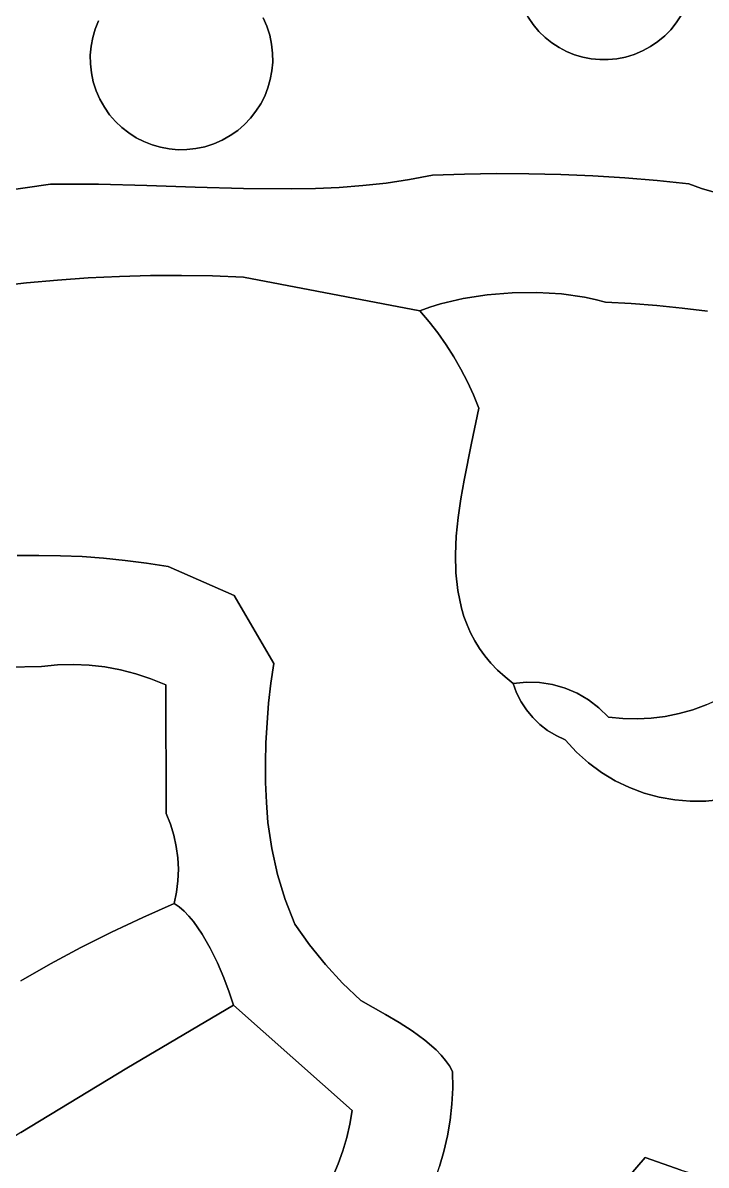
# Model space of a CAD drawing. Header units: inches. Extents: x 36.3 to 71.4, y 17.4 to 61.7.
# Drawn here: x 52.914 to 55.745, y 25.893 to 30.629 of the extents above; entities that cross this region are included whole.
import ezdxf

# ---------------------------------------------------------------- set-up
doc = ezdxf.new("R2010")
doc.units = ezdxf.units.IN
doc.layers.add('SURFACES_FOR_SKETCHUP', color=7, linetype='Continuous')

msp = doc.modelspace()

# ---------------------------------------------------------------- linework, layer by layer
at = {"layer": 'SURFACES_FOR_SKETCHUP'}
for points, invisible_edges in [([(53.9095, 30.6502), (53.9249, 30.6147), (54.2881, 31.1614)], 10), ([(53.9249, 30.6147), (53.9368, 30.5778), (54.2881, 31.1614)], 10), ([(53.9368, 30.5778), (53.9447, 30.5407), (54.2881, 31.1614)], 10), ([(54.9643, 30.7557), (54.2881, 31.1614), (53.9447, 30.5407)], 11), ([(54.9897, 30.6854), (55.4818, 30.5124), (55.6547, 31.0045)], 11), ([(55.4818, 30.5124), (55.6702, 30.7226), (55.6547, 31.0045)], 11), ([(52.9221, 30.8478), (52.5122, 30.7613), (53.1936, 30.4587)], 10), ([(53.1932, 30.4957), (53.1964, 30.5322), (52.9221, 30.8478)], 10), ([(53.1936, 30.4587), (53.1932, 30.4957), (52.9221, 30.8478)], 10), ([(53.1964, 30.5322), (53.2031, 30.5681), (52.9221, 30.8478)], 10), ([(53.2031, 30.5681), (53.2132, 30.603), (52.9221, 30.8478)], 10), ([(53.2132, 30.603), (53.2265, 30.6367), (52.9221, 30.8478)], 10), ([(53.4376, 30.8348), (53.2265, 30.6367), (53.9249, 30.6147)], 11), ([(53.9249, 30.6147), (53.7268, 30.8257), (53.4376, 30.8348)], 11), ([(53.7268, 30.8257), (53.9249, 30.6147), (53.7592, 30.8092)], 3), ([(53.9249, 30.6147), (53.9095, 30.6502), (53.7592, 30.8092)], 10), ([(52.5119, 29.8846), (53.0282, 29.9599), (52.5122, 30.7613)], 10), ([(53.1977, 30.4215), (52.5122, 30.7613), (53.0282, 29.9599)], 11), ([(53.1936, 30.4587), (52.5122, 30.7613), (53.1977, 30.4215)], 3), ([(54.9643, 30.7557), (53.9447, 30.5407), (54.9751, 30.7202)], 3), ([(53.9488, 30.5035), (54.9751, 30.7202), (53.9447, 30.5407)], 3), ([(54.9751, 30.7202), (53.9488, 30.5035), (54.611, 29.997)], 11), ([(54.9751, 30.7202), (54.611, 29.997), (54.9897, 30.6854)], 3), ([(55.6702, 30.7226), (55.4818, 30.5124), (55.6568, 30.6898)], 3), ([(56.2946, 30.6961), (55.6568, 30.6898), (56.2031, 30.3106)], 3), ([(54.9897, 30.6854), (54.611, 29.997), (55.0077, 30.6523)], 3), ([(54.744, 30.0017), (55.0077, 30.6523), (54.611, 29.997)], 3), ([(55.0077, 30.6523), (54.744, 30.0017), (55.0286, 30.6217)], 3), ([(54.9897, 30.6854), (55.0077, 30.6523), (55.1671, 30.5103)], 10), ([(55.1999, 30.497), (54.9897, 30.6854), (55.1671, 30.5103)], 3), ([(54.9897, 30.6854), (55.1999, 30.497), (55.4818, 30.5124)], 11), ([(55.1357, 30.5268), (55.0077, 30.6523), (55.1059, 30.5462)], 3), ([(55.1671, 30.5103), (55.0077, 30.6523), (55.1357, 30.5268)], 3), ([(55.0077, 30.6523), (55.0286, 30.6217), (55.1059, 30.5462)], 10), ([(55.4818, 30.5124), (55.5149, 30.5305), (55.6568, 30.6898)], 10), ([(55.6568, 30.6898), (55.5149, 30.5305), (55.6404, 30.6584)], 3), ([(55.6404, 30.6584), (55.5149, 30.5305), (55.621, 30.6286)], 3), ([(55.621, 30.6286), (56.2031, 30.3106), (55.6404, 30.6584)], 3), ([(55.6404, 30.6584), (56.2031, 30.3106), (55.6568, 30.6898)], 3), ([(53.2132, 30.603), (53.2031, 30.5681), (53.2056, 30.3843)], 10), ([(53.2056, 30.3843), (53.2174, 30.3474), (53.2132, 30.603)], 10), ([(53.2265, 30.6367), (53.2132, 30.603), (53.2174, 30.3474)], 10), ([(53.2174, 30.3474), (53.7048, 30.1273), (53.2265, 30.6367)], 11), ([(53.9249, 30.6147), (53.2265, 30.6367), (53.7048, 30.1273)], 11), ([(53.7048, 30.1273), (53.9158, 30.3254), (53.9249, 30.6147)], 11), ([(53.9158, 30.3254), (53.9291, 30.3591), (53.9249, 30.6147)], 10), ([(53.9368, 30.5778), (53.9249, 30.6147), (53.9291, 30.3591)], 10), ([(55.0286, 30.6217), (54.744, 30.0017), (55.0521, 30.5937)], 3), ([(55.0779, 30.5685), (55.1059, 30.5462), (55.0286, 30.6217)], 10), ([(55.0286, 30.6217), (55.0521, 30.5937), (55.0779, 30.5685)], 8), ([(55.5149, 30.5305), (55.5455, 30.5513), (55.621, 30.6286)], 10), ([(55.5986, 30.6007), (55.621, 30.6286), (55.5455, 30.5513)], 10), ([(55.5455, 30.5513), (55.5735, 30.5748), (55.5986, 30.6007)], 8), ([(55.5986, 30.6007), (55.5735, 30.5748), (56.2031, 30.3106)], 10), ([(55.5986, 30.6007), (56.2031, 30.3106), (55.621, 30.6286)], 3), ([(53.2031, 30.5681), (53.1964, 30.5322), (53.2056, 30.3843)], 10), ([(53.9291, 30.3591), (53.9392, 30.3941), (53.9368, 30.5778)], 10), ([(53.9392, 30.3941), (53.9459, 30.4299), (53.9368, 30.5778)], 10), ([(53.9368, 30.5778), (53.9459, 30.4299), (53.9447, 30.5407)], 3), ([(54.8771, 30.0037), (55.0521, 30.5937), (54.744, 30.0017)], 3), ([(55.0521, 30.5937), (54.8771, 30.0037), (55.0779, 30.5685)], 3), ([(55.0779, 30.5685), (54.8771, 30.0037), (55.1059, 30.5462)], 3), ([(55.5455, 30.5513), (55.5149, 30.5305), (55.674, 29.9617)], 10), ([(55.5735, 30.5748), (55.5455, 30.5513), (55.674, 29.9617)], 10), ([(55.674, 29.9617), (56.2031, 30.3106), (55.5735, 30.5748)], 11), ([(53.1932, 30.4957), (53.1977, 30.4215), (53.1964, 30.5322)], 3), ([(53.2056, 30.3843), (53.1964, 30.5322), (53.1977, 30.4215)], 3), ([(53.9491, 30.4665), (53.9447, 30.5407), (53.9459, 30.4299)], 3), ([(53.9491, 30.4665), (53.9488, 30.5035), (53.9447, 30.5407)], 8), ([(54.5155, 29.9789), (54.611, 29.997), (53.9488, 30.5035)], 10), ([(53.9491, 30.4665), (54.5155, 29.9789), (53.9488, 30.5035)], 3), ([(55.0102, 30.0032), (55.1059, 30.5462), (54.8771, 30.0037)], 3), ([(55.1059, 30.5462), (55.0102, 30.0032), (55.1357, 30.5268)], 3), ([(55.1357, 30.5268), (55.0102, 30.0032), (55.1671, 30.5103)], 3), ([(55.1432, 30.0001), (55.1671, 30.5103), (55.0102, 30.0032)], 3), ([(55.1671, 30.5103), (55.1432, 30.0001), (55.1999, 30.497)], 3), ([(55.1999, 30.497), (55.2338, 30.4869), (55.4818, 30.5124)], 10), ([(55.4469, 30.4978), (55.4818, 30.5124), (55.2338, 30.4869)], 10), ([(55.4818, 30.5124), (55.4469, 30.4978), (55.5416, 29.9752)], 10), ([(55.5149, 30.5305), (55.4818, 30.5124), (55.674, 29.9617)], 10), ([(55.5416, 29.9752), (55.674, 29.9617), (55.4818, 30.5124)], 10), ([(53.1932, 30.4957), (53.1936, 30.4587), (53.1977, 30.4215)], 8), ([(53.9459, 30.4299), (54.4192, 29.9648), (53.9491, 30.4665)], 3), ([(54.5155, 29.9789), (53.9491, 30.4665), (54.4192, 29.9648)], 3), ([(55.1999, 30.497), (55.1432, 30.0001), (55.2338, 30.4869)], 3), ([(55.2338, 30.4869), (55.1432, 30.0001), (55.2686, 30.48)], 3), ([(55.2761, 29.9944), (55.2686, 30.48), (55.1432, 30.0001)], 3), ([(55.2338, 30.4869), (55.2686, 30.48), (55.4469, 30.4978)], 10), ([(55.2686, 30.48), (55.304, 30.4765), (55.4469, 30.4978)], 10), ([(55.304, 30.4765), (55.2686, 30.48), (55.2761, 29.9944)], 10), ([(55.2761, 29.9944), (55.4089, 29.9861), (55.3398, 30.4765)], 10), ([(55.3398, 30.4765), (55.304, 30.4765), (55.2761, 29.9944)], 10), ([(55.4469, 30.4978), (55.304, 30.4765), (55.4115, 30.487)], 3), ([(55.3398, 30.4765), (55.4115, 30.487), (55.304, 30.4765)], 3), ([(55.3398, 30.4765), (55.3757, 30.4799), (55.4115, 30.487)], 8), ([(55.3757, 30.4799), (55.3398, 30.4765), (55.4089, 29.9861)], 10), ([(55.4115, 30.487), (55.3757, 30.4799), (55.4089, 29.9861)], 10), ([(55.4089, 29.9861), (55.5416, 29.9752), (55.4115, 30.487)], 10), ([(55.4469, 30.4978), (55.4115, 30.487), (55.5416, 29.9752)], 10), ([(53.2056, 30.3843), (53.1977, 30.4215), (53.0282, 29.9599)], 10), ([(53.9392, 30.3941), (54.3221, 29.9543), (53.9459, 30.4299)], 3), ([(54.4192, 29.9648), (53.9459, 30.4299), (54.3221, 29.9543)], 3), ([(53.2174, 30.3474), (53.2056, 30.3843), (53.0282, 29.9599)], 10), ([(53.9291, 30.3591), (54.3221, 29.9543), (53.9392, 30.3941)], 3), ([(53.2329, 30.312), (53.2174, 30.3474), (53.0282, 29.9599)], 10), ([(53.2174, 30.3474), (53.2329, 30.312), (53.3832, 30.1529)], 10), ([(53.4155, 30.1364), (53.2174, 30.3474), (53.3832, 30.1529)], 3), ([(53.2174, 30.3474), (53.4155, 30.1364), (53.7048, 30.1273)], 11), ([(53.9158, 30.3254), (53.7048, 30.1273), (53.8993, 30.2931)], 3), ([(53.8993, 30.2931), (54.1259, 29.9426), (53.9158, 30.3254)], 3), ([(53.9158, 30.3254), (54.2243, 29.947), (53.9291, 30.3591)], 3), ([(54.2243, 29.947), (53.9158, 30.3254), (54.1259, 29.9426)], 3), ([(54.3221, 29.9543), (53.9291, 30.3591), (54.2243, 29.947)], 3), ([(53.2515, 30.2789), (53.2329, 30.312), (53.0282, 29.9599)], 10), ([(53.273, 30.2483), (53.2515, 30.2789), (53.0282, 29.9599)], 10), ([(53.3525, 30.1725), (53.2329, 30.312), (53.3238, 30.1949)], 3), ([(53.3832, 30.1529), (53.2329, 30.312), (53.3525, 30.1725)], 3), ([(53.2329, 30.312), (53.2515, 30.2789), (53.3238, 30.1949)], 10), ([(53.2972, 30.2202), (53.3238, 30.1949), (53.2515, 30.2789)], 10), ([(53.2515, 30.2789), (53.273, 30.2483), (53.2972, 30.2202)], 8), ([(53.7048, 30.1273), (53.7403, 30.1428), (53.8993, 30.2931)], 10), ([(53.8993, 30.2931), (53.7403, 30.1428), (53.8798, 30.2624)], 3), ([(53.8798, 30.2624), (54.1259, 29.9426), (53.8993, 30.2931)], 3), ([(55.674, 29.9617), (55.7256, 29.9418), (56.2031, 30.3106)], 10), ([(55.7256, 29.9418), (55.7783, 29.9263), (56.2031, 30.3106)], 10), ([(53.0282, 29.9599), (53.2273, 29.96), (53.273, 30.2483)], 10), ([(53.2972, 30.2202), (53.273, 30.2483), (53.2273, 29.96)], 10), ([(53.3238, 30.1949), (53.2972, 30.2202), (53.2273, 29.96)], 10), ([(53.8798, 30.2624), (53.7403, 30.1428), (53.8573, 30.2337)], 3), ([(53.7403, 30.1428), (53.7734, 30.1614), (53.8573, 30.2337)], 10), ([(53.832, 30.2071), (53.8573, 30.2337), (53.7734, 30.1614)], 10), ([(53.832, 30.2071), (54.027, 29.9405), (53.8573, 30.2337)], 3), ([(53.8573, 30.2337), (54.027, 29.9405), (53.8798, 30.2624)], 3), ([(54.1259, 29.9426), (53.8798, 30.2624), (54.027, 29.9405)], 3), ([(53.3525, 30.1725), (53.3238, 30.1949), (53.2273, 29.96)], 10), ([(53.3832, 30.1529), (53.3525, 30.1725), (53.2273, 29.96)], 10), ([(53.7734, 30.1614), (53.804, 30.1829), (53.832, 30.2071)], 8), ([(53.7734, 30.1614), (53.828, 29.9418), (53.804, 30.1829)], 3), ([(53.804, 30.1829), (53.828, 29.9418), (53.832, 30.2071)], 3), ([(54.027, 29.9405), (53.832, 30.2071), (53.828, 29.9418)], 3), ([(53.2273, 29.96), (53.4275, 29.9549), (53.3832, 30.1529)], 10), ([(53.4155, 30.1364), (53.3832, 30.1529), (53.4275, 29.9549)], 10), ([(53.4493, 30.1231), (53.4155, 30.1364), (53.4275, 29.9549)], 10), ([(53.4155, 30.1364), (53.4493, 30.1231), (53.7048, 30.1273)], 10), ([(53.6679, 30.1155), (53.7048, 30.1273), (53.4493, 30.1231)], 10), ([(53.6279, 29.9477), (53.828, 29.9418), (53.7048, 30.1273)], 10), ([(53.7048, 30.1273), (53.6679, 30.1155), (53.6279, 29.9477)], 10), ([(53.7403, 30.1428), (53.7048, 30.1273), (53.828, 29.9418)], 10), ([(53.7734, 30.1614), (53.7403, 30.1428), (53.828, 29.9418)], 10), ([(53.4842, 30.113), (53.4493, 30.1231), (53.4275, 29.9549)], 10), ([(53.52, 30.1063), (53.4842, 30.113), (53.4275, 29.9549)], 10), ([(53.5566, 30.1031), (53.52, 30.1063), (53.4275, 29.9549)], 10), ([(53.4275, 29.9549), (53.6279, 29.9477), (53.5566, 30.1031)], 10), ([(53.4493, 30.1231), (53.4842, 30.113), (53.6679, 30.1155)], 10), ([(53.4842, 30.113), (53.52, 30.1063), (53.6679, 30.1155)], 10), ([(53.6679, 30.1155), (53.52, 30.1063), (53.6308, 30.1076)], 3), ([(53.5566, 30.1031), (53.6308, 30.1076), (53.52, 30.1063)], 3), ([(53.5566, 30.1031), (53.5936, 30.1035), (53.6308, 30.1076)], 8), ([(53.5936, 30.1035), (53.5566, 30.1031), (53.6279, 29.9477)], 10), ([(53.6308, 30.1076), (53.5936, 30.1035), (53.6279, 29.9477)], 10), ([(53.6679, 30.1155), (53.6308, 30.1076), (53.6279, 29.9477)], 10), ([(54.5155, 29.9789), (54.6441, 29.4642), (54.611, 29.997)], 3), ([(54.611, 29.997), (54.7378, 29.4863), (54.744, 30.0017)], 3), ([(54.7378, 29.4863), (54.611, 29.997), (54.6441, 29.4642)], 3), ([(54.8377, 29.5016), (54.744, 30.0017), (54.7378, 29.4863)], 3), ([(54.744, 30.0017), (54.8377, 29.5016), (54.8771, 30.0037)], 3), ([(54.9408, 29.51), (54.8771, 30.0037), (54.8377, 29.5016)], 3), ([(54.8771, 30.0037), (54.9408, 29.51), (55.0102, 30.0032)], 3), ([(55.0442, 29.5113), (55.0102, 30.0032), (54.9408, 29.51)], 3), ([(55.0102, 30.0032), (55.0442, 29.5113), (55.1432, 30.0001)], 3), ([(55.1452, 29.5053), (55.1432, 30.0001), (55.0442, 29.5113)], 3), ([(55.1432, 30.0001), (55.1452, 29.5053), (55.2761, 29.9944)], 3), ([(55.2409, 29.492), (55.2761, 29.9944), (55.1452, 29.5053)], 3), ([(55.2858, 29.4825), (55.2761, 29.9944), (55.2409, 29.492)], 3), ([(55.2761, 29.9944), (55.2858, 29.4825), (55.4089, 29.9861)], 3), ([(55.3283, 29.4712), (55.4089, 29.9861), (55.2858, 29.4825)], 3), ([(55.4345, 29.4655), (55.4089, 29.9861), (55.3283, 29.4712)], 3), ([(55.4089, 29.9861), (55.4345, 29.4655), (55.5416, 29.9752)], 3), ([(52.5119, 29.8846), (52.8006, 29.5366), (53.0282, 29.9599)], 3), ([(52.9285, 29.5509), (53.0282, 29.9599), (52.8006, 29.5366)], 3), ([(53.0567, 29.5625), (53.0282, 29.9599), (52.9285, 29.5509)], 3), ([(53.0282, 29.9599), (53.185, 29.5714), (53.2273, 29.96)], 3), ([(53.185, 29.5714), (53.0282, 29.9599), (53.0567, 29.5625)], 3), ([(53.3135, 29.5776), (53.2273, 29.96), (53.185, 29.5714)], 3), ([(53.2273, 29.96), (53.3135, 29.5776), (53.4275, 29.9549)], 3), ([(53.4421, 29.581), (53.4275, 29.9549), (53.3135, 29.5776)], 3), ([(53.4275, 29.9549), (53.5708, 29.5817), (53.6279, 29.9477)], 3), ([(53.5708, 29.5817), (53.4275, 29.9549), (53.4421, 29.581)], 3), ([(53.6994, 29.5797), (53.6279, 29.9477), (53.5708, 29.5817)], 3), ([(53.6279, 29.9477), (53.6994, 29.5797), (53.828, 29.9418)], 3), ([(53.8281, 29.575), (53.828, 29.9418), (53.6994, 29.5797)], 3), ([(53.828, 29.9418), (53.8281, 29.575), (54.027, 29.9405)], 3), ([(54.1259, 29.9426), (53.8281, 29.575), (54.2243, 29.947)], 3), ([(54.5593, 29.4353), (54.2243, 29.947), (53.8281, 29.575)], 3), ([(54.027, 29.9405), (53.8281, 29.575), (54.1259, 29.9426)], 3), ([(54.2243, 29.947), (54.5593, 29.4353), (54.3221, 29.9543)], 3), ([(54.3221, 29.9543), (54.5593, 29.4353), (54.4192, 29.9648)], 3), ([(54.4192, 29.9648), (54.6004, 29.4506), (54.5155, 29.9789)], 3), ([(54.6004, 29.4506), (54.4192, 29.9648), (54.5593, 29.4353)], 3), ([(54.6441, 29.4642), (54.5155, 29.9789), (54.6004, 29.4506)], 3), ([(55.4345, 29.4655), (55.5404, 29.4572), (55.5416, 29.9752)], 10), ([(55.5416, 29.9752), (55.5404, 29.4572), (55.674, 29.9617)], 3), ([(55.7256, 29.9418), (55.674, 29.9617), (55.5404, 29.4572)], 10), ([(55.5404, 29.4572), (55.646, 29.4465), (55.7256, 29.9418)], 10), ([(55.7783, 29.9263), (55.7256, 29.9418), (55.646, 29.4465)], 10), ([(55.646, 29.4465), (55.7513, 29.4333), (55.7783, 29.9263)], 10), ([(52.9285, 29.5509), (53.0691, 28.4196), (53.0567, 29.5625)], 3), ([(53.0567, 29.5625), (53.1588, 28.4157), (53.185, 29.5714)], 3), ([(53.1588, 28.4157), (53.0567, 29.5625), (53.0691, 28.4196)], 3), ([(53.2483, 28.4093), (53.185, 29.5714), (53.1588, 28.4157)], 3), ([(53.185, 29.5714), (53.2483, 28.4093), (53.3135, 29.5776)], 3), ([(53.3376, 28.4004), (53.3135, 29.5776), (53.2483, 28.4093)], 3), ([(53.3135, 29.5776), (53.3376, 28.4004), (53.4421, 29.581)], 3), ([(53.4267, 28.389), (53.4421, 29.581), (53.3376, 28.4004)], 3), ([(53.4421, 29.581), (53.4267, 28.389), (53.5708, 29.5817)], 3), ([(53.5155, 28.3751), (53.5708, 29.5817), (53.4267, 28.389)], 3), ([(53.5708, 29.5817), (53.5155, 28.3751), (53.6994, 29.5797)], 3), ([(53.6994, 29.5797), (53.5155, 28.3751), (53.8281, 29.575)], 3), ([(53.7888, 28.255), (53.8281, 29.575), (53.5155, 28.3751)], 3), ([(53.8281, 29.575), (53.7888, 28.255), (54.7423, 28.7334)], 11), ([(54.5977, 29.39), (54.5593, 29.4353), (53.8281, 29.575)], 8), ([(54.5977, 29.39), (53.8281, 29.575), (54.634, 29.3431)], 3), ([(53.8281, 29.575), (54.7423, 28.7334), (54.634, 29.3431)], 11), ([(52.8006, 29.5366), (52.8895, 28.42), (52.9285, 29.5509)], 3), ([(52.9793, 28.4211), (52.9285, 29.5509), (52.8895, 28.42)], 3), ([(53.0691, 28.4196), (52.9285, 29.5509), (52.9793, 28.4211)], 3), ([(54.7564, 29.1405), (54.9408, 29.51), (54.7293, 29.1932)], 3), ([(54.8377, 29.5016), (54.7293, 29.1932), (54.9408, 29.51)], 3), ([(54.7811, 29.0865), (55.0442, 29.5113), (54.7564, 29.1405)], 3), ([(54.9408, 29.51), (54.7564, 29.1405), (55.0442, 29.5113)], 3), ([(55.0442, 29.5113), (54.7811, 29.0865), (55.1452, 29.5053)], 3), ([(54.6441, 29.4642), (54.6004, 29.4506), (54.5977, 29.39)], 10), ([(54.6441, 29.4642), (54.5977, 29.39), (54.634, 29.3431)], 9), ([(54.6441, 29.4642), (54.634, 29.3431), (54.7378, 29.4863)], 3), ([(54.668, 29.2946), (54.7378, 29.4863), (54.634, 29.3431)], 3), ([(54.7378, 29.4863), (54.668, 29.2946), (54.8377, 29.5016)], 3), ([(54.6998, 29.2446), (54.8377, 29.5016), (54.668, 29.2946)], 3), ([(54.7293, 29.1932), (54.8377, 29.5016), (54.6998, 29.2446)], 3), ([(55.4345, 29.4655), (54.7733, 28.8856), (55.5404, 29.4572)], 3), ([(54.7733, 28.8856), (55.4345, 29.4655), (54.8033, 29.0314)], 3), ([(54.7811, 29.0865), (54.8033, 29.0314), (55.1452, 29.5053)], 10), ([(55.2409, 29.492), (55.1452, 29.5053), (54.8033, 29.0314)], 10), ([(55.2858, 29.4825), (55.2409, 29.492), (54.8033, 29.0314)], 10), ([(55.3283, 29.4712), (55.2858, 29.4825), (54.8033, 29.0314)], 10), ([(55.3283, 29.4712), (54.8033, 29.0314), (55.4345, 29.4655)], 3), ([(54.5593, 29.4353), (54.5977, 29.39), (54.6004, 29.4506)], 2), ([(54.7423, 28.7334), (55.646, 29.4465), (54.7733, 28.8856)], 3), ([(55.8, 27.8259), (55.646, 29.4465), (54.7423, 28.7334)], 11), ([(55.5404, 29.4572), (54.7733, 28.8856), (55.646, 29.4465)], 3), ([(55.646, 29.4465), (55.8, 27.8259), (55.7513, 29.4333)], 3), ([(54.668, 29.2946), (54.634, 29.3431), (54.7423, 28.7334)], 10), ([(54.6998, 29.2446), (54.668, 29.2946), (54.7733, 28.8856)], 10), ([(54.7423, 28.7334), (54.7733, 28.8856), (54.668, 29.2946)], 10), ([(54.7293, 29.1932), (54.6998, 29.2446), (54.7733, 28.8856)], 10), ([(54.7293, 29.1932), (54.7733, 28.8856), (54.7564, 29.1405)], 3), ([(54.7811, 29.0865), (54.7564, 29.1405), (54.7733, 28.8856)], 10), ([(54.7733, 28.8856), (54.8033, 29.0314), (54.7811, 29.0865)], 8), ([(54.7286, 28.656), (54.7423, 28.7334), (53.7888, 28.255)], 10), ([(54.7286, 28.656), (55.2108, 27.8494), (54.7423, 28.7334)], 3), ([(55.8, 27.8259), (54.7423, 28.7334), (55.2108, 27.8494)], 11), ([(54.7174, 28.5784), (54.7286, 28.656), (53.7888, 28.255)], 10), ([(54.7174, 28.5784), (55.161, 27.8707), (54.7286, 28.656)], 3), ([(55.161, 27.8707), (55.2108, 27.8494), (54.7286, 28.656)], 10), ([(54.7096, 28.501), (54.7174, 28.5784), (53.7888, 28.255)], 10), ([(54.7174, 28.5784), (54.7096, 28.501), (55.161, 27.8707)], 10), ([(54.7062, 28.4243), (54.7096, 28.501), (53.7888, 28.255)], 10), ([(54.7062, 28.4243), (55.109, 27.8856), (54.7096, 28.501)], 3), ([(55.161, 27.8707), (54.7096, 28.501), (55.109, 27.8856)], 3), ([(52.8519, 27.9576), (52.9912, 27.9606), (52.8895, 28.42)], 10), ([(52.9793, 28.4211), (52.8895, 28.42), (52.9912, 27.9606)], 10), ([(53.0691, 28.4196), (52.9793, 28.4211), (53.057, 27.9669)], 10), ([(52.9912, 27.9606), (53.057, 27.9669), (52.9793, 28.4211)], 10), ([(53.057, 27.9669), (53.1229, 27.9686), (53.0691, 28.4196)], 10), ([(53.1588, 28.4157), (53.0691, 28.4196), (53.1229, 27.9686)], 10), ([(54.708, 28.3487), (54.7062, 28.4243), (53.7888, 28.255)], 10), ([(54.7062, 28.4243), (54.708, 28.3487), (55.109, 27.8856)], 10), ([(53.1229, 27.9686), (53.1886, 27.9657), (53.1588, 28.4157)], 10), ([(53.2483, 28.4093), (53.1588, 28.4157), (53.1886, 27.9657)], 10), ([(53.1886, 27.9657), (53.2538, 27.9584), (53.2483, 28.4093)], 10), ([(53.3376, 28.4004), (53.2483, 28.4093), (53.2538, 27.9584)], 10), ([(53.2538, 27.9584), (53.3184, 27.9466), (53.3376, 28.4004)], 10), ([(53.4267, 28.389), (53.3376, 28.4004), (53.3184, 27.9466)], 10), ([(53.4267, 28.389), (53.3184, 27.9466), (53.3821, 27.9303)], 9), ([(53.4267, 28.389), (53.3821, 27.9303), (53.5155, 28.3751)], 3), ([(53.4447, 27.9097), (53.5155, 28.3751), (53.3821, 27.9303)], 3), ([(53.5059, 27.8847), (53.5155, 28.3751), (53.4447, 27.9097)], 3), ([(53.5155, 28.3751), (53.5059, 27.8847), (53.7888, 28.255)], 3), ([(53.7888, 28.255), (53.9537, 27.9731), (54.708, 28.3487)], 10), ([(54.716, 28.2747), (54.708, 28.3487), (53.9537, 27.9731)], 10), ([(54.708, 28.3487), (54.716, 28.2747), (55.109, 27.8856)], 10), ([(53.7888, 28.255), (53.5059, 27.8847), (53.9537, 27.9731)], 3), ([(54.7311, 28.2028), (54.716, 28.2747), (53.9537, 27.9731)], 10), ([(54.716, 28.2747), (54.7311, 28.2028), (55.109, 27.8856)], 10), ([(54.7416, 28.1678), (54.7311, 28.2028), (53.9537, 27.9731)], 10), ([(54.7416, 28.1678), (55.0553, 27.894), (54.7311, 28.2028)], 3), ([(55.109, 27.8856), (54.7311, 28.2028), (55.0553, 27.894)], 3), ([(54.7542, 28.1334), (54.7416, 28.1678), (53.9537, 27.9731)], 10), ([(54.7416, 28.1678), (54.7542, 28.1334), (55.0553, 27.894)], 10), ([(54.7691, 28.0998), (54.7542, 28.1334), (53.9537, 27.9731)], 10), ([(54.7863, 28.067), (54.7691, 28.0998), (53.9537, 27.9731)], 10), ([(54.7542, 28.1334), (54.7691, 28.0998), (55.0553, 27.894)], 10), ([(54.7691, 28.0998), (54.7863, 28.067), (55.0553, 27.894)], 10), ([(53.9537, 27.9731), (53.9417, 27.8912), (54.7863, 28.067)], 10), ([(54.806, 28.0351), (54.7863, 28.067), (53.9417, 27.8912)], 10), ([(54.7863, 28.067), (54.806, 28.0351), (55.0553, 27.894)], 10), ([(53.9254, 27.7265), (53.921, 27.6439), (54.8283, 28.0041)], 10), ([(54.8532, 27.974), (54.8283, 28.0041), (53.921, 27.6439)], 10), ([(53.9323, 27.8089), (53.9254, 27.7265), (54.8283, 28.0041)], 10), ([(53.9417, 27.8912), (53.9323, 27.8089), (54.806, 28.0351)], 10), ([(54.8283, 28.0041), (54.806, 28.0351), (53.9323, 27.8089)], 10), ([(54.8283, 28.0041), (55.0553, 27.894), (54.806, 28.0351)], 3), ([(54.8532, 27.974), (55.0553, 27.894), (54.8283, 28.0041)], 3), ([(52.7131, 27.9494), (52.5747, 27.9359), (53.0289, 26.7276)], 10), ([(52.8519, 27.9576), (52.7131, 27.9494), (53.1544, 26.795)], 10), ([(53.0289, 26.7276), (53.1544, 26.795), (52.7131, 27.9494)], 10), ([(52.9912, 27.9606), (52.8519, 27.9576), (53.5069, 27.3512)], 10), ([(53.1544, 26.795), (53.5069, 27.3512), (52.8519, 27.9576)], 11), ([(53.057, 27.9669), (52.9912, 27.9606), (53.5069, 27.3512)], 10), ([(53.1229, 27.9686), (53.057, 27.9669), (53.5069, 27.3512)], 10), ([(53.1886, 27.9657), (53.1229, 27.9686), (53.5069, 27.3512)], 10), ([(53.2538, 27.9584), (53.1886, 27.9657), (53.5069, 27.3512)], 10), ([(53.2538, 27.9584), (53.5069, 27.3512), (53.3184, 27.9466)], 3), ([(53.3184, 27.9466), (53.5069, 27.3512), (53.3821, 27.9303)], 3), ([(53.9417, 27.8912), (53.9537, 27.9731), (53.5059, 27.8847)], 10), ([(54.881, 27.945), (54.8532, 27.974), (53.9191, 27.5613)], 10), ([(53.921, 27.6439), (53.9191, 27.5613), (54.8532, 27.974)], 10), ([(54.9781, 27.8144), (54.881, 27.945), (53.9191, 27.5613)], 11), ([(54.881, 27.945), (55.0006, 27.8957), (54.8532, 27.974)], 3), ([(55.0553, 27.894), (54.8532, 27.974), (55.0006, 27.8957)], 3), ([(54.9597, 27.8513), (54.9118, 27.9171), (54.881, 27.945)], 9), ([(54.9597, 27.8513), (54.881, 27.945), (54.9781, 27.8144)], 3), ([(54.9118, 27.9171), (55.0006, 27.8957), (54.881, 27.945)], 3), ([(52.9053, 26.657), (53.0289, 26.7276), (52.5747, 27.9359)], 10), ([(53.4447, 27.9097), (53.3821, 27.9303), (53.5069, 27.3512)], 10), ([(53.5059, 27.8847), (53.4447, 27.9097), (53.5069, 27.3512)], 2), ([(54.9597, 27.8513), (54.9455, 27.8904), (54.9118, 27.9171)], 8), ([(54.9118, 27.9171), (54.9455, 27.8904), (55.0006, 27.8957)], 8), ([(53.9323, 27.8089), (53.9417, 27.8912), (53.5059, 27.8847)], 10), ([(53.5059, 27.8847), (53.5069, 27.3512), (53.921, 27.6439)], 10), ([(53.9254, 27.7265), (53.9323, 27.8089), (53.5059, 27.8847)], 10), ([(53.921, 27.6439), (53.9254, 27.7265), (53.5059, 27.8847)], 10), ([(54.9455, 27.8904), (54.9597, 27.8513), (55.0006, 27.8957)], 2), ([(54.9597, 27.8513), (54.9781, 27.8144), (55.0006, 27.8957)], 10), ([(55.0006, 27.8957), (54.9781, 27.8144), (55.0553, 27.894)], 3), ([(55.0004, 27.7801), (55.0553, 27.894), (54.9781, 27.8144)], 3), ([(55.109, 27.8856), (55.0553, 27.894), (55.0004, 27.7801)], 10), ([(55.0263, 27.7485), (55.109, 27.8856), (55.0004, 27.7801)], 3), ([(55.0263, 27.7485), (55.0557, 27.7201), (55.109, 27.8856)], 10), ([(55.161, 27.8707), (55.109, 27.8856), (55.0557, 27.7201)], 10), ([(55.0557, 27.7201), (55.0881, 27.6951), (55.161, 27.8707)], 10), ([(55.161, 27.8707), (55.0881, 27.6951), (55.2108, 27.8494)], 3), ([(53.9191, 27.5613), (53.9197, 27.4786), (54.9781, 27.8144)], 10), ([(55.0004, 27.7801), (54.9781, 27.8144), (53.9197, 27.4786)], 10), ([(55.1233, 27.6738), (55.2108, 27.8494), (55.0881, 27.6951)], 3), ([(55.1612, 27.6565), (55.2108, 27.8494), (55.1233, 27.6738)], 3), ([(55.2108, 27.8494), (55.1612, 27.6565), (55.2577, 27.8221)], 3), ([(55.3011, 27.7888), (55.2577, 27.8221), (55.1612, 27.6565)], 10), ([(55.2577, 27.8221), (55.7459, 27.8014), (55.2108, 27.8494)], 3), ([(55.8, 27.8259), (55.2108, 27.8494), (55.7459, 27.8014)], 3), ([(55.7459, 27.8014), (55.2577, 27.8221), (55.6904, 27.7811)], 3), ([(55.6337, 27.7651), (55.6904, 27.7811), (55.2577, 27.8221)], 10), ([(55.3011, 27.7888), (55.4587, 27.7428), (55.2577, 27.8221)], 3), ([(55.576, 27.7533), (55.6337, 27.7651), (55.2577, 27.8221)], 10), ([(55.5176, 27.7459), (55.2577, 27.8221), (55.4587, 27.7428)], 3), ([(55.576, 27.7533), (55.2577, 27.8221), (55.5176, 27.7459)], 3), ([(53.9197, 27.4786), (53.9229, 27.3959), (55.0004, 27.7801)], 10), ([(53.9229, 27.3959), (53.9286, 27.3133), (55.0004, 27.7801)], 10), ([(55.0263, 27.7485), (55.0004, 27.7801), (53.9286, 27.3133)], 10), ([(55.3405, 27.7499), (55.3011, 27.7888), (55.1612, 27.6565)], 10), ([(55.3996, 27.7441), (55.4587, 27.7428), (55.3011, 27.7888)], 10), ([(55.3011, 27.7888), (55.3405, 27.7499), (55.3996, 27.7441)], 8), ([(55.576, 27.7533), (55.6148, 27.4069), (55.6337, 27.7651)], 3), ([(55.6148, 27.4069), (55.6794, 27.4016), (55.6337, 27.7651)], 10), ([(55.6904, 27.7811), (55.6337, 27.7651), (55.7444, 27.4023)], 10), ([(55.6794, 27.4016), (55.7444, 27.4023), (55.6337, 27.7651)], 10), ([(55.6904, 27.7811), (55.8093, 27.4089), (55.7459, 27.8014)], 3), ([(55.7444, 27.4023), (55.8093, 27.4089), (55.6904, 27.7811)], 10), ([(53.9286, 27.3133), (53.9449, 27.205), (55.0263, 27.7485)], 10), ([(53.9449, 27.205), (53.9692, 27.0985), (55.0263, 27.7485)], 10), ([(55.0557, 27.7201), (55.0263, 27.7485), (53.9692, 27.0985)], 10), ([(53.9692, 27.0985), (54.0013, 26.994), (55.0557, 27.7201)], 10), ([(54.1015, 26.8063), (55.0557, 27.7201), (54.0013, 26.994)], 11), ([(54.1673, 26.7247), (55.0557, 27.7201), (54.1015, 26.8063)], 3), ([(55.0557, 27.7201), (54.1673, 26.7247), (55.0881, 27.6951)], 3), ([(55.1612, 27.6565), (55.2076, 27.6057), (55.3405, 27.7499)], 10), ([(55.2076, 27.6057), (55.2579, 27.5604), (55.3405, 27.7499)], 10), ([(55.2579, 27.5604), (55.3115, 27.5206), (55.3405, 27.7499)], 10), ([(55.3996, 27.7441), (55.3405, 27.7499), (55.3115, 27.5206)], 10), ([(55.368, 27.4864), (55.3996, 27.7441), (55.3115, 27.5206)], 3), ([(55.3996, 27.7441), (55.368, 27.4864), (55.4587, 27.7428)], 3), ([(55.427, 27.4579), (55.4587, 27.7428), (55.368, 27.4864)], 3), ([(55.4587, 27.7428), (55.427, 27.4579), (55.5176, 27.7459)], 3), ([(55.4881, 27.4351), (55.5176, 27.7459), (55.427, 27.4579)], 3), ([(55.5509, 27.4181), (55.5176, 27.7459), (55.4881, 27.4351)], 3), ([(55.5176, 27.7459), (55.5509, 27.4181), (55.576, 27.7533)], 3), ([(55.6148, 27.4069), (55.576, 27.7533), (55.5509, 27.4181)], 3), ([(54.1673, 26.7247), (54.2383, 26.6476), (55.0881, 27.6951)], 10), ([(54.417, 26.5175), (55.0881, 27.6951), (54.2383, 26.6476)], 11), ([(55.0881, 27.6951), (54.417, 26.5175), (55.2076, 27.6057)], 11), ([(55.2076, 27.6057), (55.1233, 27.6738), (55.0881, 27.6951)], 9), ([(55.2076, 27.6057), (55.1612, 27.6565), (55.1233, 27.6738)], 8), ([(53.9191, 27.5613), (53.921, 27.6439), (53.5069, 27.3512)], 10), ([(55.2076, 27.6057), (54.417, 26.5175), (55.2579, 27.5604)], 3), ([(53.9197, 27.4786), (53.9191, 27.5613), (53.5069, 27.3512)], 10), ([(54.4724, 26.4846), (55.2579, 27.5604), (54.417, 26.5175)], 3), ([(54.5273, 26.449), (55.2579, 27.5604), (54.4724, 26.4846)], 3), ([(55.2579, 27.5604), (54.5273, 26.449), (55.3115, 27.5206)], 3), ([(54.5793, 26.4109), (55.3115, 27.5206), (54.5273, 26.449)], 3), ([(55.3115, 27.5206), (54.5793, 26.4109), (55.368, 27.4864)], 3), ([(53.9229, 27.3959), (53.9197, 27.4786), (53.5069, 27.3512)], 10), ([(54.6261, 26.3702), (55.368, 27.4864), (54.5793, 26.4109)], 3), ([(55.368, 27.4864), (54.6261, 26.3702), (55.427, 27.4579)], 3), ([(54.6467, 26.3488), (55.427, 27.4579), (54.6261, 26.3702)], 3), ([(54.6652, 26.3269), (55.427, 27.4579), (54.6467, 26.3488)], 3), ([(55.427, 27.4579), (54.6652, 26.3269), (55.4881, 27.4351)], 3), ([(54.6811, 26.3042), (55.4881, 27.4351), (54.6652, 26.3269)], 3), ([(55.4881, 27.4351), (54.6811, 26.3042), (55.5509, 27.4181)], 3), ([(53.5069, 27.3512), (53.5249, 27.3066), (53.9229, 27.3959)], 10), ([(53.5249, 27.3066), (53.5391, 27.261), (53.9229, 27.3959)], 10), ([(53.9286, 27.3133), (53.9229, 27.3959), (53.5391, 27.261)], 10), ([(55.4919, 25.924), (55.5509, 27.4181), (54.6811, 26.3042)], 11), ([(55.5509, 27.4181), (55.4919, 25.924), (55.6148, 27.4069)], 3), ([(55.6148, 27.4069), (55.4919, 25.924), (55.6794, 27.4016)], 3), ([(55.6794, 27.4016), (55.4919, 25.924), (55.7444, 27.4023)], 3), ([(55.6421, 25.8717), (55.7444, 27.4023), (55.4919, 25.924)], 3), ([(55.7936, 25.8266), (55.8093, 27.4089), (55.6421, 25.8717)], 3), ([(55.7444, 27.4023), (55.6421, 25.8717), (55.8093, 27.4089)], 3), ([(53.2816, 26.8591), (53.5069, 27.3512), (53.1544, 26.795)], 3), ([(53.5069, 27.3512), (53.2816, 26.8591), (53.5249, 27.3066)], 3), ([(53.4105, 26.9199), (53.5249, 27.3066), (53.2816, 26.8591)], 3), ([(53.5249, 27.3066), (53.4105, 26.9199), (53.5391, 27.261)], 3), ([(53.5391, 27.261), (53.5494, 27.2144), (53.9286, 27.3133)], 10), ([(53.9449, 27.205), (53.9286, 27.3133), (53.5494, 27.2144)], 10), ([(53.5494, 27.2144), (53.5391, 27.261), (53.4105, 26.9199)], 10), ([(53.5557, 27.1672), (53.5494, 27.2144), (53.4105, 26.9199)], 10), ([(53.5494, 27.2144), (53.5557, 27.1672), (53.9449, 27.205)], 10), ([(53.5557, 27.1672), (53.558, 27.1197), (53.9449, 27.205)], 10), ([(53.9692, 27.0985), (53.9449, 27.205), (53.558, 27.1197)], 10), ([(53.5557, 27.1672), (53.4105, 26.9199), (53.558, 27.1197)], 3), ([(53.558, 27.1197), (53.4105, 26.9199), (53.5564, 27.072)], 3), ([(53.558, 27.1197), (53.5564, 27.072), (53.9692, 27.0985)], 10), ([(53.5564, 27.072), (53.6018, 26.9256), (53.9692, 27.0985)], 11), ([(53.6018, 26.9256), (53.6209, 26.9027), (53.9692, 27.0985)], 10), ([(53.6209, 26.9027), (53.6571, 26.8507), (53.9692, 27.0985)], 10), ([(54.0013, 26.994), (53.9692, 27.0985), (53.6571, 26.8507)], 10), ([(53.5507, 27.0245), (53.5564, 27.072), (53.4105, 26.9199)], 10), ([(53.5507, 27.0245), (53.5821, 26.9459), (53.5564, 27.072)], 3), ([(53.6018, 26.9256), (53.5564, 27.072), (53.5821, 26.9459)], 3), ([(53.541, 26.9774), (53.5507, 27.0245), (53.4105, 26.9199)], 2), ([(53.5507, 27.0245), (53.541, 26.9774), (53.5618, 26.9633)], 8), ([(53.5507, 27.0245), (53.5618, 26.9633), (53.5821, 26.9459)], 9), ([(53.541, 26.9774), (53.4105, 26.9199), (53.5618, 26.9633)], 2), ([(53.5821, 26.9459), (53.5618, 26.9633), (53.4105, 26.9199)], 10), ([(53.6571, 26.8507), (53.6904, 26.7926), (54.0013, 26.994)], 10), ([(54.0412, 26.8921), (54.0013, 26.994), (53.6904, 26.7926)], 10), ([(54.0013, 26.994), (54.0412, 26.8921), (54.1015, 26.8063)], 8), ([(53.4105, 26.9199), (53.2816, 26.8591), (53.6904, 26.7926)], 10), ([(53.6018, 26.9256), (53.5821, 26.9459), (53.4105, 26.9199)], 10), ([(53.6209, 26.9027), (53.6018, 26.9256), (53.4105, 26.9199)], 10), ([(53.6904, 26.7926), (53.6571, 26.8507), (53.4105, 26.9199)], 10), ([(53.6571, 26.8507), (53.6209, 26.9027), (53.4105, 26.9199)], 10), ([(53.1544, 26.795), (53.3443, 26.2946), (53.2816, 26.8591)], 3), ([(53.7204, 26.7312), (53.6904, 26.7926), (53.2816, 26.8591)], 10), ([(53.3443, 26.2946), (53.7204, 26.7312), (53.2816, 26.8591)], 11), ([(53.6904, 26.7926), (53.7204, 26.7312), (54.0412, 26.8921)], 10), ([(53.7204, 26.7312), (53.7467, 26.6695), (54.0412, 26.8921)], 10), ([(54.1015, 26.8063), (54.0412, 26.8921), (53.7467, 26.6695)], 10), ([(53.0289, 26.7276), (53.3443, 26.2946), (53.1544, 26.795)], 3), ([(53.7467, 26.6695), (53.7689, 26.6102), (54.1015, 26.8063)], 10), ([(53.7689, 26.6102), (53.7868, 26.5561), (54.1015, 26.8063)], 10), ([(54.1673, 26.7247), (54.1015, 26.8063), (53.7868, 26.5561)], 10), ([(53.0289, 26.7276), (52.9053, 26.657), (53.3443, 26.2946)], 10), ([(53.7467, 26.6695), (53.7204, 26.7312), (53.3443, 26.2946)], 10), ([(54.2383, 26.6476), (54.1673, 26.7247), (53.7868, 26.5561)], 10), ([(53.7467, 26.6695), (53.3443, 26.2946), (53.7689, 26.6102)], 3), ([(52.9051, 26.0274), (53.3443, 26.2946), (52.9053, 26.657)], 10), ([(54.2383, 26.6476), (53.7868, 26.5561), (54.3143, 26.5753)], 3), ([(54.2383, 26.6476), (54.3143, 26.5753), (54.417, 26.5175)], 8), ([(53.7868, 26.5561), (53.7689, 26.6102), (53.3443, 26.2946)], 2), ([(54.2784, 26.1196), (54.3143, 26.5753), (53.7868, 26.5561)], 3), ([(54.3143, 26.5753), (54.2784, 26.1196), (54.417, 26.5175)], 3), ([(53.7868, 26.5561), (53.3443, 26.2946), (54.2206, 25.8977)], 10), ([(54.269, 26.0627), (54.2784, 26.1196), (53.7868, 26.5561)], 8), ([(54.24, 25.9517), (54.2562, 26.0067), (53.7868, 26.5561)], 10), ([(54.269, 26.0627), (53.7868, 26.5561), (54.2562, 26.0067)], 3), ([(54.2206, 25.8977), (54.24, 25.9517), (53.7868, 26.5561)], 10), ([(54.417, 26.5175), (54.2784, 26.1196), (54.4724, 26.4846)], 3), ([(54.4724, 26.4846), (54.2784, 26.1196), (54.5273, 26.449)], 3), ([(54.5273, 26.449), (54.2784, 26.1196), (54.5793, 26.4109)], 3), ([(54.5793, 26.4109), (54.2784, 26.1196), (54.6261, 26.3702)], 3), ([(54.6261, 26.3702), (54.2784, 26.1196), (54.6954, 26.2124)], 11), ([(54.6261, 26.3702), (54.6954, 26.2124), (54.6467, 26.3488)], 3), ([(54.6467, 26.3488), (54.6954, 26.2124), (54.6652, 26.3269)], 3), ([(52.9051, 26.0274), (54.1111, 25.6963), (53.3443, 26.2946)], 3), ([(54.1979, 25.8451), (54.2206, 25.8977), (53.3443, 26.2946)], 10), ([(54.1431, 25.7443), (53.3443, 26.2946), (54.1111, 25.6963)], 3), ([(54.1979, 25.8451), (53.3443, 26.2946), (54.172, 25.7939)], 3), ([(54.172, 25.7939), (53.3443, 26.2946), (54.1431, 25.7443)], 3), ([(54.6811, 26.3042), (54.6652, 26.3269), (54.6954, 26.2124)], 10), ([(54.6954, 26.2124), (54.6943, 26.281), (54.6811, 26.3042)], 8), ([(54.6943, 26.281), (55.4919, 25.924), (54.6811, 26.3042)], 3), ([(54.6954, 26.2124), (55.4919, 25.924), (54.6943, 26.281)], 3), ([(54.692, 26.1451), (54.6954, 26.2124), (54.2784, 26.1196)], 10), ([(54.692, 26.1451), (55.4155, 25.8344), (54.6954, 26.2124)], 3), ([(55.4919, 25.924), (54.6954, 26.2124), (55.4155, 25.8344)], 3), ([(54.6844, 26.0789), (54.692, 26.1451), (54.2784, 26.1196)], 10), ([(54.6844, 26.0789), (55.4155, 25.8344), (54.692, 26.1451)], 3), ([(54.2784, 26.1196), (54.269, 26.0627), (54.673, 26.0139)], 10), ([(54.673, 26.0139), (54.6844, 26.0789), (54.2784, 26.1196)], 10), ([(54.269, 26.0627), (54.2562, 26.0067), (54.658, 25.9498)], 10), ([(54.658, 25.9498), (54.673, 26.0139), (54.269, 26.0627)], 10), ([(54.673, 26.0139), (55.3446, 25.7406), (54.6844, 26.0789)], 3), ([(55.4155, 25.8344), (54.6844, 26.0789), (55.3446, 25.7406)], 3), ([(52.9051, 26.0274), (52.4695, 25.7547), (53.7588, 24.9518)], 10), ([(54.1111, 25.6963), (52.9051, 26.0274), (53.7588, 24.9518)], 3), ([(54.2562, 26.0067), (54.24, 25.9517), (54.6399, 25.8866)], 10), ([(54.6399, 25.8866), (54.658, 25.9498), (54.2562, 26.0067)], 10), ([(54.658, 25.9498), (55.3446, 25.7406), (54.673, 26.0139)], 3), ([(54.24, 25.9517), (54.2206, 25.8977), (54.5954, 25.7624)], 10), ([(54.6189, 25.8241), (54.6399, 25.8866), (54.24, 25.9517)], 10), ([(54.6189, 25.8241), (54.24, 25.9517), (54.5954, 25.7624)], 3), ([(54.6399, 25.8866), (55.2795, 25.6431), (54.658, 25.9498)], 3), ([(55.3446, 25.7406), (54.658, 25.9498), (55.2795, 25.6431)], 3), ([(55.4919, 25.924), (55.4155, 25.8344), (55.6421, 25.8717)], 2), ([(54.2206, 25.8977), (54.1979, 25.8451), (54.5954, 25.7624)], 10)]:
    msp.add_3dface(points, dxfattribs=dict(at, invisible_edges=invisible_edges))

doc.saveas('drawing.dxf')
